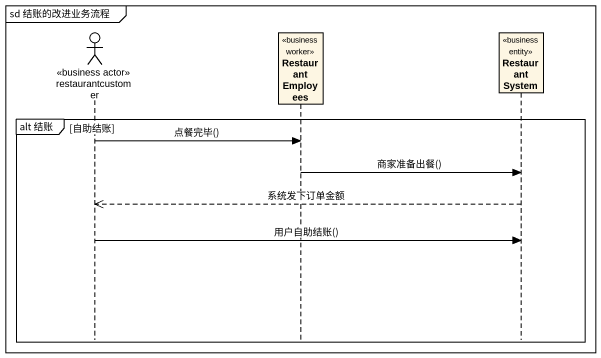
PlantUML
@startuml
mainframe sd 结账的改进业务流程
hide footbox
actor restaurantcustomer <<business actor>>
participant RestaurantEmployees <<business worker>>
participant RestaurantSystem <<business entity>>

group alt 结账 [自助结账]
  restaurantcustomer -> RestaurantEmployees : 点餐完毕()
  RestaurantEmployees -> RestaurantSystem : 商家准备出餐()
  RestaurantSystem -->> restaurantcustomer : 系统发下订单金额
  restaurantcustomer -> RestaurantSystem : 用户自助结账()
end
@enduml
